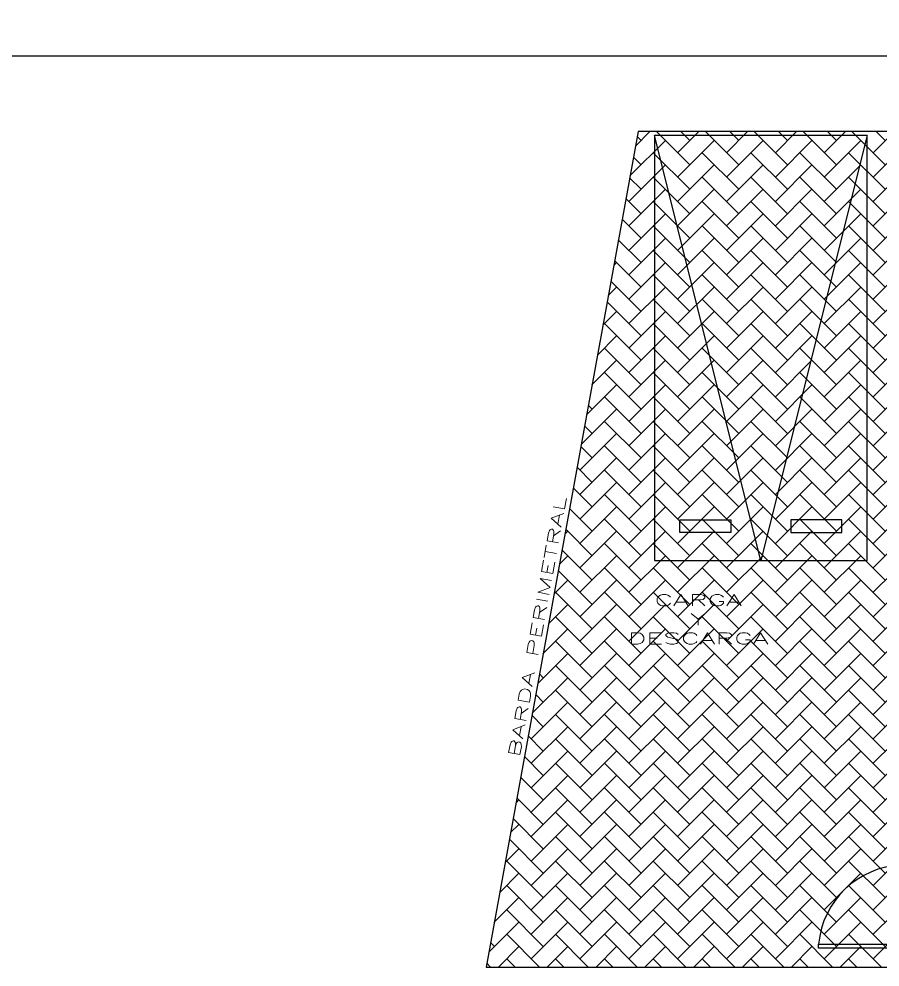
# Model space of a CAD drawing. Header units: millimetres. Extents: x 2523 to 2756, y 378 to 482.
# Drawn here: x 2678.3 to 2688.43, y 416.48 to 427.63 of the extents above; entities that cross this region are included whole.
import ezdxf

# ---------------------------------------------------------------- set-up
doc = ezdxf.new("R2010")
doc.units = ezdxf.units.MM
doc.layers.get('Defpoints').update_dxf_attribs({"color": 8})
for name, color, linetype in [('8', 8, 'Continuous'), ('CANCEL', 6, 'Continuous'), ('MOBILIARIO', 161, 'Continuous'), ('TEXT COCINA', 3, 'Continuous')]:
    doc.layers.add(name, color=color, linetype=linetype)
doc.styles.add('100', font='ROMANS.shx', dxfattribs={"width": 1.8, "height": 0.18})

# ---------------------------------------------------------------- blocks, each defined once
blk = doc.blocks.new('PK100')
at = {"layer": 'CANCEL'}
blk.add_lwpolyline([(-0.978, -0.025), (-0.978, 0.975), (-0.931, 0.975), (-0.931, -0.025), (-0.978, -0.025), (-0.978, 0.965)], dxfattribs=at)
blk.add_arc((-1.019, -0.041), 1.02, 2.3148, 85.014, dxfattribs=at)

msp = doc.modelspace()

# ---------------------------------------------------------------- hatches: boundary and pattern name
at = {"layer": 'MOBILIARIO'}
h = msp.add_hatch(dxfattribs=at)
h.set_pattern_fill('AR-HBONE', color=256, scale=0.002, style=0)
h.set_pattern_definition([(45, (3044.10933, 336.97622), (3e-17, 0.2873682), [0.6096, -0.2032]), (135, (3044.25301, 337.1199), (3e-17, 0.2873682), [0.6096, -0.2032])])
h.paths.add_polyline_path([(2688.5824, 416.4794), (2688.5824, 426.3094), (2685.5824, 426.3094), (2683.796, 416.4794)])

# ---------------------------------------------------------------- linework, layer by layer
at = {"layer": '8'}
for p, q in [((2687.0274, 421.2627), (2685.7774, 426.2627)), ((2685.7774, 426.2627), (2685.7774, 421.2627)), ((2688.2774, 426.2627), (2687.0274, 421.2627))]:
    msp.add_line(p, q, dxfattribs=at)
for points in [[(2688.2774, 426.2627), (2685.7774, 426.2627), (2685.7774, 421.2627), (2688.2774, 421.2627)], [(2686.0759, 421.7416), (2686.6759, 421.7416), (2686.6759, 421.5916), (2686.0759, 421.5916)], [(2687.9788, 421.7416), (2687.3788, 421.7416), (2687.3788, 421.5916), (2687.9788, 421.5916)]]:
    msp.add_lwpolyline(points, close=True, dxfattribs=at)
at = {"layer": 'Defpoints'}
msp.add_lwpolyline([(2637.7002, 476.1288), (2717.3183, 476.1288), (2717.3183, 427.1975), (2637.7002, 427.1975)], close=True, dxfattribs=at)
at = {"layer": 'MOBILIARIO'}
msp.add_lwpolyline([(2688.5824, 416.4794), (2688.5824, 426.3094), (2685.5824, 426.3094), (2683.796, 416.4794)], close=True, dxfattribs=at)

# ---------------------------------------------------------------- block references
at = {"layer": 'CANCEL', "ltscale": 0.5, "rotation": 90.00000000000001}
msp.add_blockref('PK100', (2688.6824, 417.6794), dxfattribs=at)

# ---------------------------------------------------------------- texts
at = {"layer": 'TEXT COCINA', "insert": (2684.3975, 420.4819), "char_height": 0.135, "width": 5.179137, "attachment_point": 5, "rotation": 79.70035, "style": '100'}
msp.add_mtext('BARDA PERIMETRAL', dxfattribs=at)
at = {"layer": 'TEXT COCINA', "insert": (2686.2907, 420.5702), "char_height": 0.135, "width": 0.841036, "attachment_point": 5, "style": '100'}
msp.add_mtext('CARGA Y DESCARGA', dxfattribs=at)

doc.saveas('drawing.dxf')
